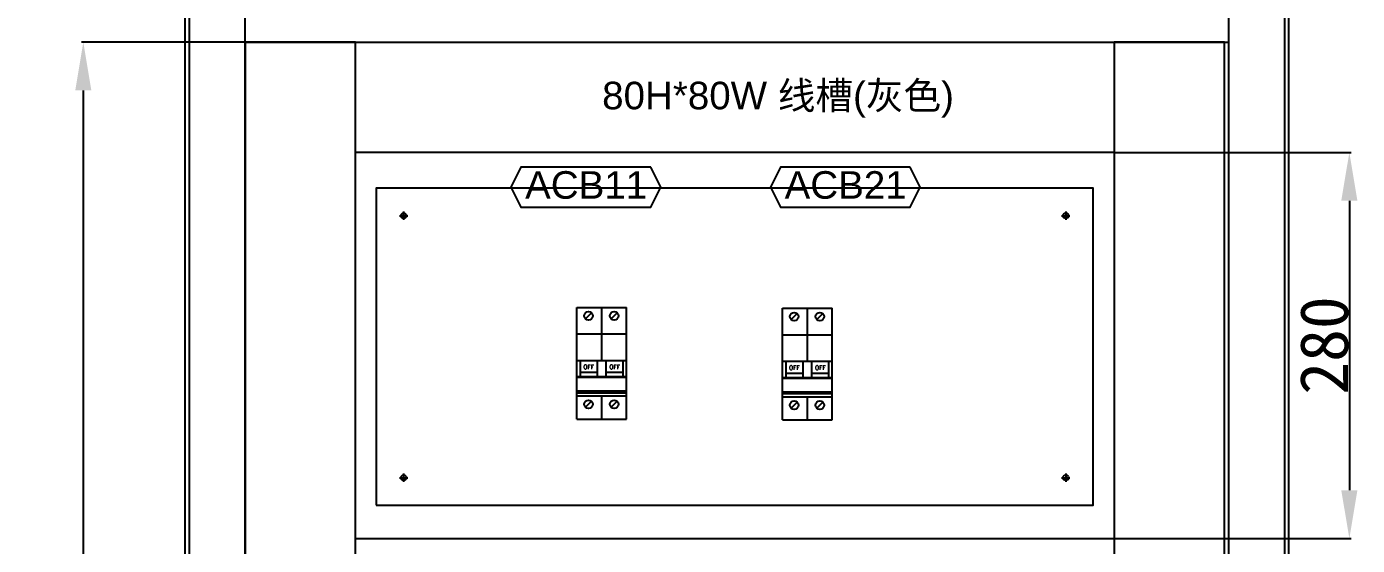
# Model space of a CAD drawing. Extents: x 81437 to 204847, y -54769 to -29444.
# Drawn here: x 91977 to 92942, y -47848 to -47472 of the extents above; entities that cross this region are included whole.
import ezdxf
from ezdxf.enums import TextEntityAlignment as Align
from ezdxf.lldxf.tags import DXFTag

# ---------------------------------------------------------------- set-up
doc = ezdxf.new("R2010")
doc.units = 0
doc.header["$LTSCALE"] = 100
doc.header["$MEASUREMENT"] = 0
for name, color, linetype in [('CABINET', 7, 'Continuous'), ('COMPONENT', 7, 'Continuous'), ('PSU', 12, 'Continuous'), ('TEXT', 7, 'Continuous')]:
    doc.layers.add(name, color=color, linetype=linetype)
doc.styles.add('HZ', font='arial.ttf', dxfattribs={"width": 0.7})
doc.styles.add('ROMANS', font='romans', dxfattribs={"width": 0.8, "height": 2})
doc.styles.get("Standard").update_dxf_attribs({"font": ''})
doc.styles.get('Standard').set_extended_font_data('SimSun')
tags = doc.linetypes.add('CENTER2', pattern=[1.125, 0.75, -0.125, 0.125, -0.125]).pattern_tags.tags
tags[10:11] = [DXFTag(74, 4), DXFTag(75, 0), DXFTag(340, '0'), DXFTag(46, 1.0), DXFTag(50, 0.0), DXFTag(44, 0.0), DXFTag(45, 0.0)]
tags[8:9] = [DXFTag(74, 4), DXFTag(75, 0), DXFTag(340, '0'), DXFTag(46, 1.0), DXFTag(50, 0.0), DXFTag(44, 0.0), DXFTag(45, 0.0)]
tags[6:7] = [DXFTag(74, 4), DXFTag(75, 0), DXFTag(340, '0'), DXFTag(46, 1.0), DXFTag(50, 0.0), DXFTag(44, 0.0), DXFTag(45, 0.0)]
tags[4:5] = [DXFTag(74, 4), DXFTag(75, 0), DXFTag(340, '0'), DXFTag(46, 1.0), DXFTag(50, 0.0), DXFTag(44, 0.0), DXFTag(45, 0.0)]
tags = doc.linetypes.add('HIDDEN', pattern=[0.375, 0.25, -0.125]).pattern_tags.tags
tags[6:7] = [DXFTag(74, 4), DXFTag(75, 0), DXFTag(340, '0'), DXFTag(46, 1.0), DXFTag(50, 0.0), DXFTag(44, 0.0), DXFTag(45, 0.0)]
tags[4:5] = [DXFTag(74, 4), DXFTag(75, 0), DXFTag(340, '0'), DXFTag(46, 1.0), DXFTag(50, 0.0), DXFTag(44, 0.0), DXFTag(45, 0.0)]
doc.dimstyles.new('ISO-25', dxfattribs={"dimtxt": 35, "dimasz": 35, "dimexe": 1.25, "dimexo": 0.625, "dimtad": 1, "dimtoh": 1, "dimdec": 0, "dimtxsty": 'Standard', "dimcen": 2.5, "dimadec": 0, "dimazin": 0, "dimtfac": 1, "dimtdec": 0, "dimtmove": 0, "dimatfit": 3, "dimfxl": 1, "dimarcsym": 0})

# ---------------------------------------------------------------- blocks, each defined once
blk = doc.blocks.new('*D120')
at = {"color": 0, "lineweight": -2, "transparency": 16777216}
for p, q in [((92766.45, -47562.88), (92937.67, -47562.88)), ((92936.42, -47597.88), (92936.42, -47807.9)), ((92766.45, -47842.9), (92937.67, -47842.9))]:
    blk.add_line(p, q, dxfattribs=at)
at = {"color": 0, "transparency": 16777216}
for points in [[(92930.58, -47597.88), (92942.25, -47597.88), (92936.42, -47562.88)], [(92930.58, -47807.9), (92942.25, -47807.9), (92936.42, -47842.9)]]:
    blk.add_solid(points, dxfattribs=at)
at = {"layer": 'Defpoints', "color": 0, "transparency": 16777216}
for p in [(92765.82, -47562.88, -63738.88), (92765.82, -47842.9), (92936.42, -47842.9)]:
    blk.add_point(p, dxfattribs=at)
at = {"color": 0, "transparency": 16777216, "insert": (92918.29, -47702.89), "char_height": 35, "attachment_point": 5, "rotation": 90}
blk.add_mtext('280', dxfattribs=at)
blk = doc.blocks.new('*D137')
at = {"color": 0, "lineweight": -2, "transparency": 16777216}
for p, q in [((92135.2, -47482.88), (92017.34, -47482.88)), ((92018.59, -47517.88), (92018.59, -49248.38)), ((92135.2, -49283.38), (92017.34, -49283.38))]:
    blk.add_line(p, q, dxfattribs=at)
at = {"color": 0, "transparency": 16777216}
for points in [[(92012.75, -47517.88), (92024.42, -47517.88), (92018.59, -47482.88)], [(92012.75, -49248.38), (92024.42, -49248.38), (92018.59, -49283.38)]]:
    blk.add_solid(points, dxfattribs=at)
at = {"layer": 'Defpoints', "color": 0, "transparency": 16777216}
for p in [(92135.82, -47482.88), (92018.59, -49283.38), (92135.82, -49283.38)]:
    blk.add_point(p, dxfattribs=at)
at = {"color": 0, "transparency": 16777216, "insert": (92000.46, -48383.13), "char_height": 35, "attachment_point": 5, "rotation": 90}
blk.add_mtext('1800', dxfattribs=at)
blk = doc.blocks.new('2P空开')
at = {"layer": 'COMPONENT', "color": 6, "linetype": 'HIDDEN', "ltscale": 0.2}
for p, q in [((-11.76, -8.23), (-7.37, -3.86)), ((6.76, -8.23), (11.15, -3.86)), ((-11.76, -72.42), (-7.37, -68.04)), ((6.76, -72.42), (11.15, -68.04))]:
    blk.add_line(p, q, dxfattribs=at)
for centre in [(-9.56, -6.04), (8.95, -6.04), (-9.56, -70.23), (8.95, -70.23)]:
    blk.add_circle(centre, 3.1, dxfattribs=at)
at = {"layer": 'PSU', "linetype": 'HIDDEN', "ltscale": 0.2}
for p, q in [((-18, 0), (18, 0)), ((-18, -19.21), (-18, 0)), ((0, -19.21), (0, 0)), ((18, -19.21), (18, 0)), ((18, -81), (18, -19.21)), ((-18, -81), (-18, -64.21)), ((0, -81), (0, -64.21)), ((18, -81), (18, -67.23)), ((-18, -81), (18, -81))]:
    blk.add_line(p, q, dxfattribs=at)
at = {"layer": 'PSU'}
for p, q in [((-18, -19.21), (18, -19.21)), ((-18, -64.21), (-18, -19.21)), ((0, -38.43), (0, -19.21)), ((18, -64.21), (18, -19.21)), ((-18, -38.43), (0, -38.43)), ((-15.43, -50.11), (-15.43, -38.43)), ((-3.09, -50.11), (-3.09, -38.43)), ((0, -38.43), (18, -38.43)), ((3.09, -50.11), (3.09, -38.43)), ((15.43, -50.11), (15.43, -38.43)), ((-15.43, -47.02), (-3.09, -47.02)), ((3.09, -47.02), (15.43, -47.02)), ((-18, -50.11), (18, -50.11)), ((-18, -50.62), (18, -50.62)), ((-18, -60.46), (18, -60.46)), ((-18, -61.84), (18, -61.84)), ((-18, -64.21), (18, -64.21)), ((0, -64.21), (0, -64.21))]:
    blk.add_line(p, q, dxfattribs=at)
at = {"layer": 'TEXT', "style": 'ROMANS'}
for p in [(-9.48, -43.11), (9.37, -43.11)]:
    blk.add_text('OFF', height=3.086, dxfattribs=at).set_placement(p, align=Align.MIDDLE)

msp = doc.modelspace()

# ---------------------------------------------------------------- linework, layer by layer
at = {"color": 7}
for p, q in [((92092.32, -49514.38), (92092.32, -47404.38)), ((92892.32, -47404.38), (92892.32, -49514.38)), ((92135.82, -49360.88), (92135.82, -47451.88)), ((92135.82, -47528.38), (92135.82, -49328.68))]:
    msp.add_line(p, q, dxfattribs=at)
at = {"color": 7, "linetype": 'HIDDEN'}
for p, q in [((92095.52, -49404.38), (92095.52, -47404.38)), ((92889.32, -47404.38), (92889.32, -49404.38))]:
    msp.add_line(p, q, dxfattribs=at)
for p, q in [((92848.82, -47451.88), (92848.82, -49404.38)), ((92135.82, -47482.88), (92848.82, -47482.88)), ((92135.82, -47482.88), (92848.82, -47482.88))]:
    msp.add_line(p, q)
at = {"color": 4, "linetype": 'CENTER2'}
for p, q in [((92247.82, -47608.81), (92253.82, -47608.81)), ((92250.82, -47605.81), (92250.82, -47611.81)), ((92727.82, -47608.81), (92733.82, -47608.81)), ((92730.82, -47605.81), (92730.82, -47611.81)), ((92247.82, -47798.81), (92253.82, -47798.81)), ((92250.82, -47795.81), (92250.82, -47801.81)), ((92727.82, -47798.81), (92733.82, -47798.81)), ((92730.82, -47795.81), (92730.82, -47801.81))]:
    msp.add_line(p, q, dxfattribs=at)
at = {"linetype": 'CENTER2'}
for p, q in [((92250.73, -47608.81), (92250.91, -47608.81)), ((92250.82, -47608.9), (92250.82, -47608.72)), ((92730.73, -47608.81), (92730.91, -47608.81)), ((92730.82, -47608.9), (92730.82, -47608.72)), ((92250.73, -47798.81), (92250.91, -47798.81)), ((92250.82, -47798.9), (92250.82, -47798.72)), ((92730.73, -47798.81), (92730.91, -47798.81)), ((92730.82, -47798.9), (92730.82, -47798.72))]:
    msp.add_line(p, q, dxfattribs=at)
for points in [[(92135.82, -49283.38), (92215.82, -49283.38), (92215.82, -47482.88), (92135.82, -47482.88)], [(92215.82, -47482.88), (92765.82, -47482.88), (92765.82, -47562.88), (92215.82, -47562.88)], [(92765.82, -49283.38), (92845.82, -49283.38), (92845.82, -47482.88), (92765.82, -47482.88)], [(92230.82, -47818.81), (92750.82, -47818.81), (92750.82, -47588.81), (92230.82, -47588.81)]]:
    msp.add_lwpolyline(points, close=True)
at = {"color": 3, "elevation": 63738.88}
for points in [[(92429.96, -47573.43), (92335.87, -47573.43), (92328.61, -47587.95), (92335.87, -47602.47), (92429.96, -47602.47), (92437.22, -47587.95), (92429.96, -47573.43)], [(92618.1, -47573.43), (92524.01, -47573.43), (92516.75, -47587.95), (92524.01, -47602.47), (92618.1, -47602.47), (92625.36, -47587.95), (92618.1, -47573.43)]]:
    msp.add_lwpolyline(points, dxfattribs=at)
at = {"elevation": 63738.88}
msp.add_lwpolyline([(92215.82, -47842.9), (92765.82, -47842.9), (92765.82, -47922.9), (92215.82, -47922.9)], close=True, dxfattribs=at)
for centre in [(92250.82, -47608.81), (92730.82, -47608.81), (92250.82, -47798.81), (92730.82, -47798.81)]:
    msp.add_circle(centre, 2)

# ---------------------------------------------------------------- block references
at = {"layer": 'CABINET'}
for p in [(92394.46, -47675.31), (92543.57, -47675.93)]:
    msp.add_blockref('2P空开', p, dxfattribs=at)

# ---------------------------------------------------------------- texts
at = {"lineweight": 0, "style": 'HZ'}
msp.add_text('80H*80W 线槽(灰色)', height=20, dxfattribs=at).set_placement((92394.73, -47531.58))
at = {"color": 0, "style": 'HZ'}
for s, p in [('ACB11', (92338.87, -47596.45, 63738.88)), ('ACB21', (92527.01, -47596.45, 63738.88))]:
    msp.add_text(s, height=20, dxfattribs=at).set_placement(p)

# ---------------------------------------------------------------- dimensions: what is measured, and where the dimension line sits
at = {"color": 3}
for base, p1, p2, picture, middle in [((92018.58679, -49283.3773), (92135.82135, -47482.87734), (92135.82135, -49283.3773), '*D137', (92000.46179, -48383.12732)), ((92936.42, -47842.9, 63738.88), (92765.82, -47562.88), (92765.82, -47842.9, 63738.88), '*D120', (92918.29, -47702.89, 63738.88))]:
    dim = msp.add_linear_dim(base=base, p1=p1, p2=p2, angle=90, dimstyle='ISO-25', dxfattribs=at)
    dim.commit()
    dim.dimension.update_dxf_attribs({"geometry": picture, "text_midpoint": middle})

doc.saveas('drawing.dxf')
